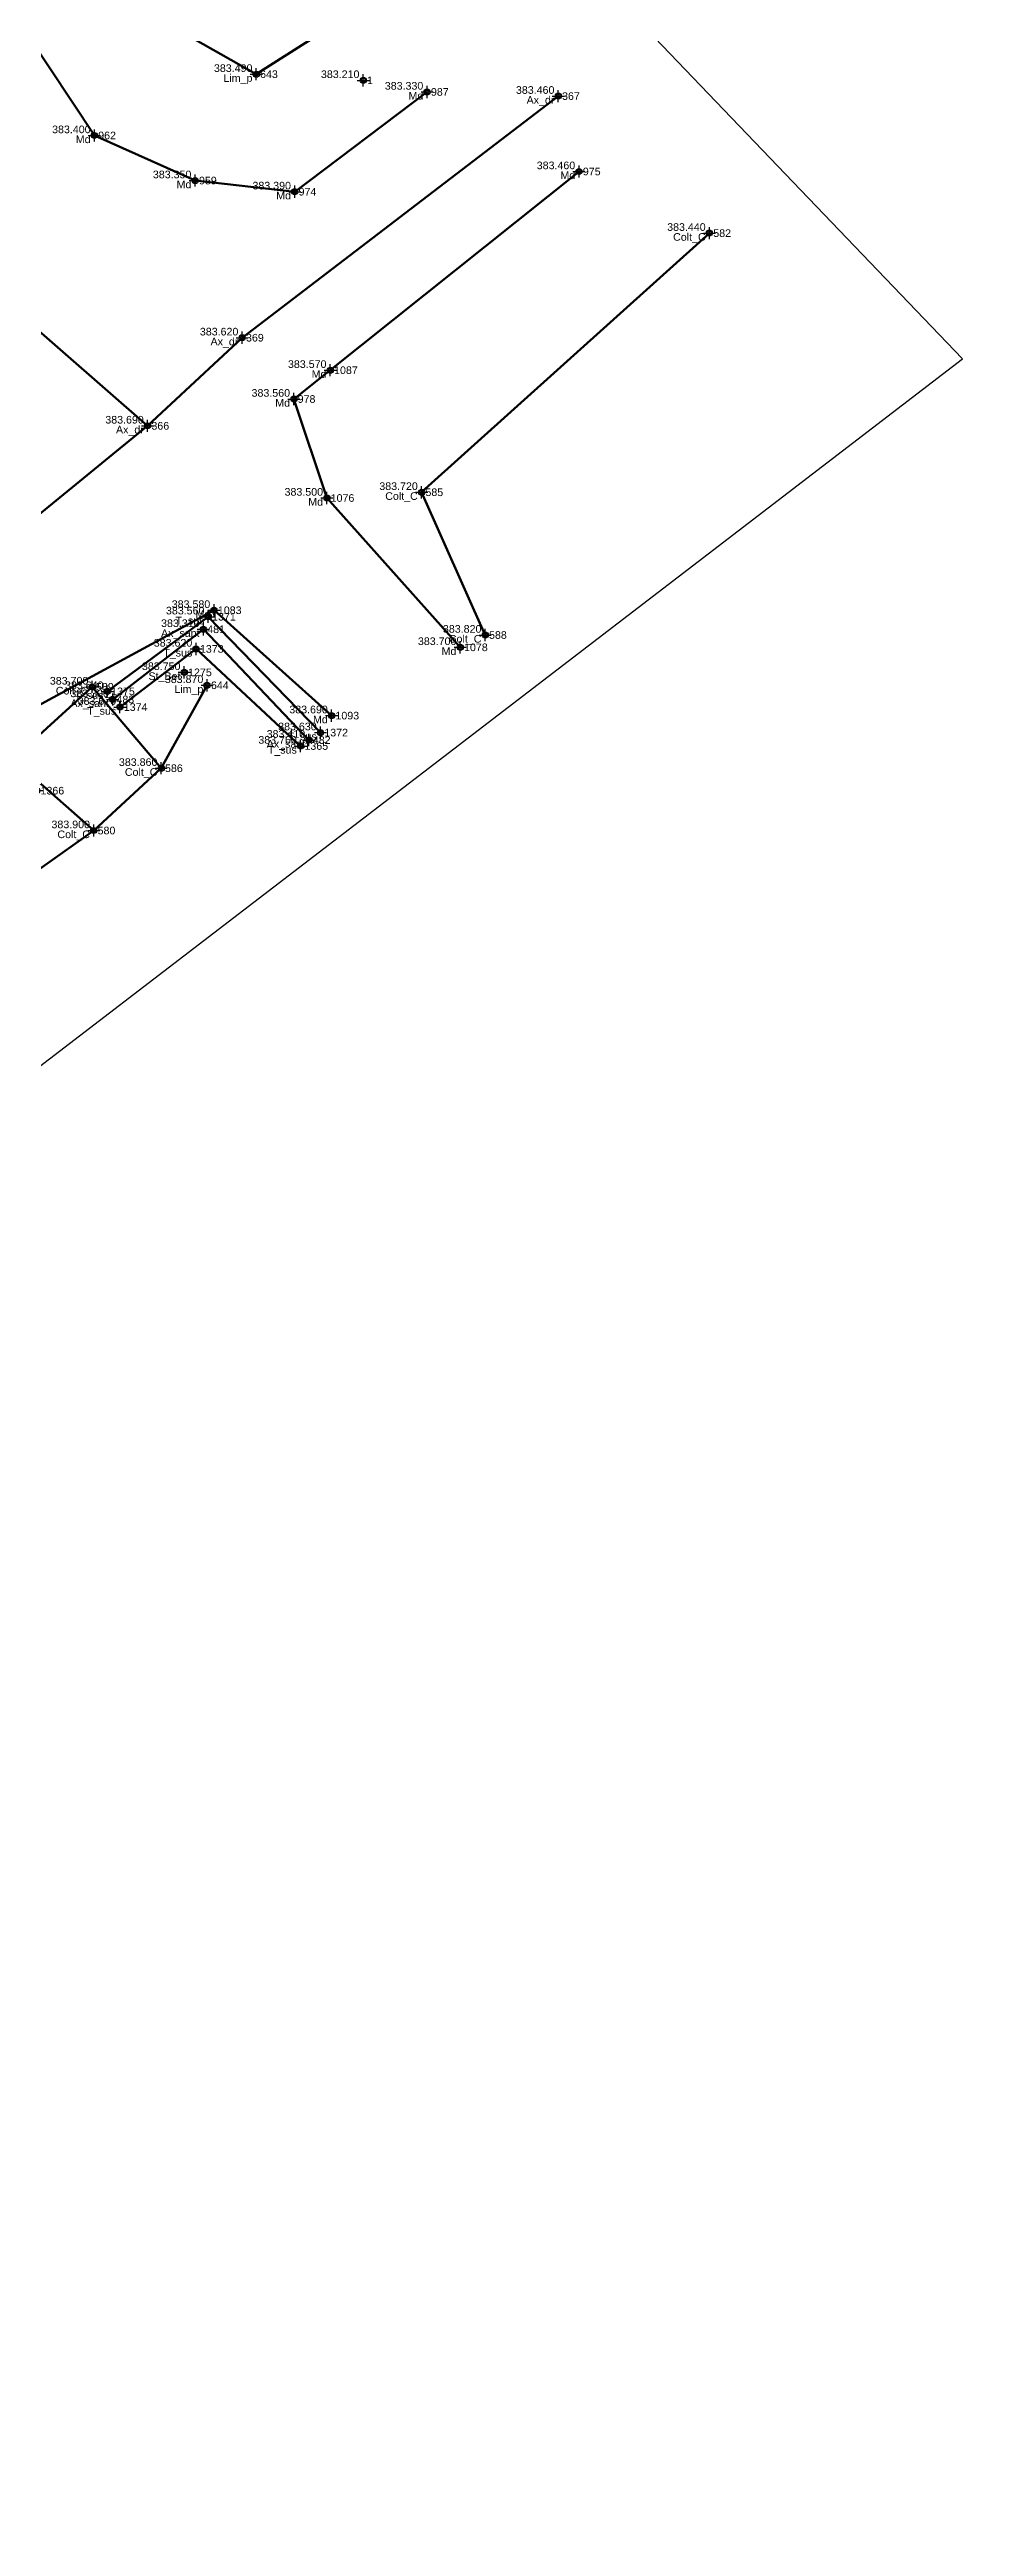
# Model space of a CAD drawing. Extents: x 396921 to 401273, y 555385 to 556691.
# Drawn here: x 401243.2 to 401273.1, y 556286.2 to 556367.4 of the extents above; entities that cross this region are included whole.
import ezdxf
from ezdxf.enums import TextEntityAlignment as Align

# ---------------------------------------------------------------- set-up
doc = ezdxf.new("R2010")
doc.units = 0
doc.header["$PDMODE"] = 34
doc.header["$PDSIZE"] = 0.2
for name, color, linetype in [('Boundary', 30, 'Continuous'), ('TOPO_CERC', 1, 'Continuous'), ('TOPO_CODE', 7, 'Continuous'), ('TOPO_ELEVATION', 7, 'Continuous'), ('TOPO_POINT_ID', 7, 'Continuous'), ('TOPO_POINTS', 7, 'Continuous'), ('TOPO_SYMBOL', 1, 'Continuous')]:
    doc.layers.add(name, color=color, linetype=linetype)
doc.layers.add('RO-LINES-LIN', color=7, linetype='Continuous', lineweight=25)
doc.styles.get("Standard").update_dxf_attribs({"font": 'arial.ttf'})

# ---------------------------------------------------------------- blocks, each defined once
blk = doc.blocks.new('PUNCTOPO')
at = {"layer": 'TOPO_CERC'}
blk.add_circle((0, 0), 0.25, dxfattribs=at)
at = {"layer": 'TOPO_SYMBOL'}
blk.add_point((0, 0), dxfattribs=at)

msp = doc.modelspace()

# ---------------------------------------------------------------- linework, layer by layer
at = {"layer": 'Boundary'}
msp.add_lwpolyline([(401151.531, 556238.095), (401199.518, 556296.225), (401208.504, 556292.043), (401222.442, 556298.757), (401217.992, 556315.021), (401273.141, 556357.297), (401255.219, 556376.018), (401245.835, 556386.323), (401236.195, 556378.584), (401211.811, 556404.268), (401201.487, 556393.032), (401214.641, 556373.423), (401203.161, 556344.231), (401187.604, 556316.352), (401175.09, 556295.456), (401169.171, 556289.109), (401165.846, 556283.138)], dxfattribs=at)
at = {"layer": 'RO-LINES-LIN', "lineweight": 100}
for points in [[(401246.421, 556355.104, 383.69), (401225.761, 556373.156, 383.79), (401207.607, 556396.767, 384.01)], [(401255.586, 556366.053, 383.33), (401251.247, 556362.781, 383.39), (401247.981, 556363.147, 383.35), (401244.676, 556364.625, 383.4), (401242.478, 556367.939, 383.45), (401243.23, 556373.719, 383.41)], [(401243.687, 556370.206, 383.57), (401249.983, 556366.634, 383.49), (401254.683, 556369.633, 383.65)], [(401259.886, 556365.916, 383.46), (401249.522, 556357.993, 383.62), (401246.421, 556355.104, 383.69), (401229.508, 556341.287, 383.84), (401216.236, 556329.606, 384.01), (401203.299, 556320.181, 384.05)], [(401260.568, 556363.444, 383.46), (401252.411, 556356.928, 383.57), (401251.217, 556355.983, 383.56), (401252.299, 556352.738, 383.5), (401256.672, 556347.841, 383.7)], [(401257.492, 556348.245, 383.82), (401255.406, 556352.926, 383.72), (401264.845, 556361.423, 383.44)], [(401252.455, 556345.602, 383.69), (401248.6, 556349.056, 383.58), (401230.962, 556339.494, 383.86), (401219.29, 556329.226, 383.94), (401215.475, 556325.906, 383.99), (401210.945, 556322.054, 384.06), (401207.831, 556315.344, 384.1), (401209.936, 556308.653, 384.4), (401212.798, 556299.232, 384.51)], [(401252.09, 556345.045, 383.63), (401248.41, 556348.845, 383.56), (401245.1, 556346.397, 383.64)], [(401251.712, 556344.801, 383.41), (401248.25, 556348.432, 383.31), (401245.276, 556346.132, 383.3)], [(401245.515, 556345.881, 383.67), (401248.011, 556347.789, 383.62), (401251.439, 556344.605, 383.76)], [(401246.867, 556343.877, 383.86), (401244.603, 556346.545, 383.7), (401242.003, 556344.171, 383.74), (401244.656, 556341.834, 383.9)], [(401246.867, 556343.877, 383.86), (401246.867, 556343.877, 383.86), (401246.867, 556343.877, 383.86), (401248.373, 556346.596, 383.87)], [(401246.867, 556343.877, 383.86), (401244.656, 556341.834, 383.9)], [(401238.89, 556337.75, 383.79), (401244.654, 556341.832, 383.9)]]:
    msp.add_polyline3d(points, dxfattribs=at)

# ---------------------------------------------------------------- block references
at = {"layer": 'TOPO_POINTS'}
ref = msp.add_blockref('PUNCTOPO', (401249.983, 556366.634, 383.49), dxfattribs=dict(at, xscale=0.25, yscale=0.25, zscale=0.25))
ref.add_attrib('POINT', '643', dxfattribs={"layer": 'TOPO_POINT_ID', "height": 0.25}).set_placement((401250.108, 556366.634, 383.49), align=Align.MIDDLE_LEFT)
ref.add_attrib('ELEVATION', '383.490', dxfattribs={"layer": 'TOPO_ELEVATION', "height": 0.25}).set_placement((401249.858, 556366.634, 383.49), align=Align.BOTTOM_RIGHT)
ref.add_attrib('CODE', 'Lim_p', dxfattribs={"layer": 'TOPO_CODE', "height": 0.25}).set_placement((401249.858, 556366.634, 383.49), align=Align.TOP_RIGHT)
ref = msp.add_blockref('PUNCTOPO', (401253.492, 556366.433, 383.21), dxfattribs=dict(at, xscale=0.25, yscale=0.25, zscale=0.25))
ref.add_attrib('POINT', '1', dxfattribs={"layer": 'TOPO_POINT_ID', "height": 0.25}).set_placement((401253.617, 556366.433, 383.21), align=Align.MIDDLE_LEFT)
ref.add_attrib('ELEVATION', '383.210', dxfattribs={"layer": 'TOPO_ELEVATION', "height": 0.25}).set_placement((401253.367, 556366.433, 383.21), align=Align.BOTTOM_RIGHT)
ref = msp.add_blockref('PUNCTOPO', (401255.586, 556366.053, 383.33), dxfattribs=dict(at, xscale=0.25, yscale=0.25, zscale=0.25))
ref.add_attrib('POINT', '987', dxfattribs={"layer": 'TOPO_POINT_ID', "height": 0.25}).set_placement((401255.711, 556366.053, 383.33), align=Align.MIDDLE_LEFT)
ref.add_attrib('ELEVATION', '383.330', dxfattribs={"layer": 'TOPO_ELEVATION', "height": 0.25}).set_placement((401255.461, 556366.053, 383.33), align=Align.BOTTOM_RIGHT)
ref.add_attrib('CODE', 'Md', dxfattribs={"layer": 'TOPO_CODE', "height": 0.25}).set_placement((401255.461, 556366.053, 383.33), align=Align.TOP_RIGHT)
ref = msp.add_blockref('PUNCTOPO', (401259.886, 556365.916, 383.46), dxfattribs=dict(at, xscale=0.25, yscale=0.25, zscale=0.25))
ref.add_attrib('POINT', '367', dxfattribs={"layer": 'TOPO_POINT_ID', "height": 0.25}).set_placement((401260.011, 556365.916, 383.46), align=Align.MIDDLE_LEFT)
ref.add_attrib('ELEVATION', '383.460', dxfattribs={"layer": 'TOPO_ELEVATION', "height": 0.25}).set_placement((401259.761, 556365.916, 383.46), align=Align.BOTTOM_RIGHT)
ref.add_attrib('CODE', 'Ax_dr', dxfattribs={"layer": 'TOPO_CODE', "height": 0.25}).set_placement((401259.761, 556365.916, 383.46), align=Align.TOP_RIGHT)
ref = msp.add_blockref('PUNCTOPO', (401244.676, 556364.625, 383.4), dxfattribs=dict(at, xscale=0.25, yscale=0.25, zscale=0.25))
ref.add_attrib('POINT', '962', dxfattribs={"layer": 'TOPO_POINT_ID', "height": 0.25}).set_placement((401244.801, 556364.625, 383.4), align=Align.MIDDLE_LEFT)
ref.add_attrib('ELEVATION', '383.400', dxfattribs={"layer": 'TOPO_ELEVATION', "height": 0.25}).set_placement((401244.551, 556364.625, 383.4), align=Align.BOTTOM_RIGHT)
ref.add_attrib('CODE', 'Md', dxfattribs={"layer": 'TOPO_CODE', "height": 0.25}).set_placement((401244.551, 556364.625, 383.4), align=Align.TOP_RIGHT)
ref = msp.add_blockref('PUNCTOPO', (401260.568, 556363.444, 383.46), dxfattribs=dict(at, xscale=0.25, yscale=0.25, zscale=0.25))
ref.add_attrib('POINT', '975', dxfattribs={"layer": 'TOPO_POINT_ID', "height": 0.25}).set_placement((401260.693, 556363.444, 383.46), align=Align.MIDDLE_LEFT)
ref.add_attrib('ELEVATION', '383.460', dxfattribs={"layer": 'TOPO_ELEVATION', "height": 0.25}).set_placement((401260.443, 556363.444, 383.46), align=Align.BOTTOM_RIGHT)
ref.add_attrib('CODE', 'Md', dxfattribs={"layer": 'TOPO_CODE', "height": 0.25}).set_placement((401260.443, 556363.444, 383.46), align=Align.TOP_RIGHT)
ref = msp.add_blockref('PUNCTOPO', (401247.981, 556363.147, 383.35), dxfattribs=dict(at, xscale=0.25, yscale=0.25, zscale=0.25))
ref.add_attrib('POINT', '959', dxfattribs={"layer": 'TOPO_POINT_ID', "height": 0.25}).set_placement((401248.106, 556363.147, 383.35), align=Align.MIDDLE_LEFT)
ref.add_attrib('ELEVATION', '383.350', dxfattribs={"layer": 'TOPO_ELEVATION', "height": 0.25}).set_placement((401247.856, 556363.147, 383.35), align=Align.BOTTOM_RIGHT)
ref.add_attrib('CODE', 'Md', dxfattribs={"layer": 'TOPO_CODE', "height": 0.25}).set_placement((401247.856, 556363.147, 383.35), align=Align.TOP_RIGHT)
ref = msp.add_blockref('PUNCTOPO', (401251.247, 556362.781, 383.39), dxfattribs=dict(at, xscale=0.25, yscale=0.25, zscale=0.25))
ref.add_attrib('POINT', '974', dxfattribs={"layer": 'TOPO_POINT_ID', "height": 0.25}).set_placement((401251.372, 556362.781, 383.39), align=Align.MIDDLE_LEFT)
ref.add_attrib('ELEVATION', '383.390', dxfattribs={"layer": 'TOPO_ELEVATION', "height": 0.25}).set_placement((401251.122, 556362.781, 383.39), align=Align.BOTTOM_RIGHT)
ref.add_attrib('CODE', 'Md', dxfattribs={"layer": 'TOPO_CODE', "height": 0.25}).set_placement((401251.122, 556362.781, 383.39), align=Align.TOP_RIGHT)
ref = msp.add_blockref('PUNCTOPO', (401264.845, 556361.423, 383.44), dxfattribs=dict(at, xscale=0.25, yscale=0.25, zscale=0.25))
ref.add_attrib('POINT', '582', dxfattribs={"layer": 'TOPO_POINT_ID', "height": 0.25}).set_placement((401264.97, 556361.423, 383.44), align=Align.MIDDLE_LEFT)
ref.add_attrib('ELEVATION', '383.440', dxfattribs={"layer": 'TOPO_ELEVATION', "height": 0.25}).set_placement((401264.72, 556361.423, 383.44), align=Align.BOTTOM_RIGHT)
ref.add_attrib('CODE', 'Colt_C', dxfattribs={"layer": 'TOPO_CODE', "height": 0.25}).set_placement((401264.72, 556361.423, 383.44), align=Align.TOP_RIGHT)
ref = msp.add_blockref('PUNCTOPO', (401249.522, 556357.993, 383.62), dxfattribs=dict(at, xscale=0.25, yscale=0.25, zscale=0.25))
ref.add_attrib('POINT', '369', dxfattribs={"layer": 'TOPO_POINT_ID', "height": 0.25}).set_placement((401249.647, 556357.993, 383.62), align=Align.MIDDLE_LEFT)
ref.add_attrib('ELEVATION', '383.620', dxfattribs={"layer": 'TOPO_ELEVATION', "height": 0.25}).set_placement((401249.397, 556357.993, 383.62), align=Align.BOTTOM_RIGHT)
ref.add_attrib('CODE', 'Ax_dr', dxfattribs={"layer": 'TOPO_CODE', "height": 0.25}).set_placement((401249.397, 556357.993, 383.62), align=Align.TOP_RIGHT)
ref = msp.add_blockref('PUNCTOPO', (401252.411, 556356.928, 383.57), dxfattribs=dict(at, xscale=0.25, yscale=0.25, zscale=0.25))
ref.add_attrib('POINT', '1087', dxfattribs={"layer": 'TOPO_POINT_ID', "height": 0.25}).set_placement((401252.536, 556356.928, 383.57), align=Align.MIDDLE_LEFT)
ref.add_attrib('ELEVATION', '383.570', dxfattribs={"layer": 'TOPO_ELEVATION', "height": 0.25}).set_placement((401252.286, 556356.928, 383.57), align=Align.BOTTOM_RIGHT)
ref.add_attrib('CODE', 'Md', dxfattribs={"layer": 'TOPO_CODE', "height": 0.25}).set_placement((401252.286, 556356.928, 383.57), align=Align.TOP_RIGHT)
ref = msp.add_blockref('PUNCTOPO', (401251.217, 556355.983, 383.56), dxfattribs=dict(at, xscale=0.25, yscale=0.25, zscale=0.25))
ref.add_attrib('POINT', '978', dxfattribs={"layer": 'TOPO_POINT_ID', "height": 0.25}).set_placement((401251.342, 556355.983, 383.56), align=Align.MIDDLE_LEFT)
ref.add_attrib('ELEVATION', '383.560', dxfattribs={"layer": 'TOPO_ELEVATION', "height": 0.25}).set_placement((401251.092, 556355.983, 383.56), align=Align.BOTTOM_RIGHT)
ref.add_attrib('CODE', 'Md', dxfattribs={"layer": 'TOPO_CODE', "height": 0.25}).set_placement((401251.092, 556355.983, 383.56), align=Align.TOP_RIGHT)
ref = msp.add_blockref('PUNCTOPO', (401246.421, 556355.104, 383.69), dxfattribs=dict(at, xscale=0.25, yscale=0.25, zscale=0.25))
ref.add_attrib('POINT', '366', dxfattribs={"layer": 'TOPO_POINT_ID', "height": 0.25}).set_placement((401246.546, 556355.104, 383.69), align=Align.MIDDLE_LEFT)
ref.add_attrib('ELEVATION', '383.690', dxfattribs={"layer": 'TOPO_ELEVATION', "height": 0.25}).set_placement((401246.296, 556355.104, 383.69), align=Align.BOTTOM_RIGHT)
ref.add_attrib('CODE', 'Ax_dr', dxfattribs={"layer": 'TOPO_CODE', "height": 0.25}).set_placement((401246.296, 556355.104, 383.69), align=Align.TOP_RIGHT)
ref = msp.add_blockref('PUNCTOPO', (401255.406, 556352.926, 383.72), dxfattribs=dict(at, xscale=0.25, yscale=0.25, zscale=0.25))
ref.add_attrib('POINT', '585', dxfattribs={"layer": 'TOPO_POINT_ID', "height": 0.25}).set_placement((401255.531, 556352.926, 383.72), align=Align.MIDDLE_LEFT)
ref.add_attrib('ELEVATION', '383.720', dxfattribs={"layer": 'TOPO_ELEVATION', "height": 0.25}).set_placement((401255.281, 556352.926, 383.72), align=Align.BOTTOM_RIGHT)
ref.add_attrib('CODE', 'Colt_C', dxfattribs={"layer": 'TOPO_CODE', "height": 0.25}).set_placement((401255.281, 556352.926, 383.72), align=Align.TOP_RIGHT)
ref = msp.add_blockref('PUNCTOPO', (401252.299, 556352.738, 383.5), dxfattribs=dict(at, xscale=0.25, yscale=0.25, zscale=0.25))
ref.add_attrib('POINT', '1076', dxfattribs={"layer": 'TOPO_POINT_ID', "height": 0.25}).set_placement((401252.424, 556352.738, 383.5), align=Align.MIDDLE_LEFT)
ref.add_attrib('ELEVATION', '383.500', dxfattribs={"layer": 'TOPO_ELEVATION', "height": 0.25}).set_placement((401252.174, 556352.738, 383.5), align=Align.BOTTOM_RIGHT)
ref.add_attrib('CODE', 'Md', dxfattribs={"layer": 'TOPO_CODE', "height": 0.25}).set_placement((401252.174, 556352.738, 383.5), align=Align.TOP_RIGHT)
ref = msp.add_blockref('PUNCTOPO', (401248.41, 556348.845, 383.56), dxfattribs=dict(at, xscale=0.25, yscale=0.25, zscale=0.25))
ref.add_attrib('POINT', '1371', dxfattribs={"layer": 'TOPO_POINT_ID', "height": 0.25}).set_placement((401248.535, 556348.845, 383.56), align=Align.MIDDLE_LEFT)
ref.add_attrib('ELEVATION', '383.560', dxfattribs={"layer": 'TOPO_ELEVATION', "height": 0.25}).set_placement((401248.285, 556348.845, 383.56), align=Align.BOTTOM_RIGHT)
ref.add_attrib('CODE', 'T_sus', dxfattribs={"layer": 'TOPO_CODE', "height": 0.25}).set_placement((401248.285, 556348.845, 383.56), align=Align.TOP_RIGHT)
ref = msp.add_blockref('PUNCTOPO', (401248.6, 556349.056, 383.58), dxfattribs=dict(at, xscale=0.25, yscale=0.25, zscale=0.25))
ref.add_attrib('POINT', '1083', dxfattribs={"layer": 'TOPO_POINT_ID', "height": 0.25}).set_placement((401248.725, 556349.056, 383.58), align=Align.MIDDLE_LEFT)
ref.add_attrib('ELEVATION', '383.580', dxfattribs={"layer": 'TOPO_ELEVATION', "height": 0.25}).set_placement((401248.475, 556349.056, 383.58), align=Align.BOTTOM_RIGHT)
ref.add_attrib('CODE', 'Md', dxfattribs={"layer": 'TOPO_CODE', "height": 0.25}).set_placement((401248.475, 556349.056, 383.58), align=Align.TOP_RIGHT)
ref = msp.add_blockref('PUNCTOPO', (401248.25, 556348.432, 383.31), dxfattribs=dict(at, xscale=0.25, yscale=0.25, zscale=0.25))
ref.add_attrib('POINT', '481', dxfattribs={"layer": 'TOPO_POINT_ID', "height": 0.25}).set_placement((401248.375, 556348.432, 383.31), align=Align.MIDDLE_LEFT)
ref.add_attrib('ELEVATION', '383.310', dxfattribs={"layer": 'TOPO_ELEVATION', "height": 0.25}).set_placement((401248.125, 556348.432, 383.31), align=Align.BOTTOM_RIGHT)
ref.add_attrib('CODE', 'Ax_sant', dxfattribs={"layer": 'TOPO_CODE', "height": 0.25}).set_placement((401248.125, 556348.432, 383.31), align=Align.TOP_RIGHT)
ref = msp.add_blockref('PUNCTOPO', (401257.492, 556348.245, 383.82), dxfattribs=dict(at, xscale=0.25, yscale=0.25, zscale=0.25))
ref.add_attrib('POINT', '588', dxfattribs={"layer": 'TOPO_POINT_ID', "height": 0.25}).set_placement((401257.617, 556348.245, 383.82), align=Align.MIDDLE_LEFT)
ref.add_attrib('ELEVATION', '383.820', dxfattribs={"layer": 'TOPO_ELEVATION', "height": 0.25}).set_placement((401257.367, 556348.245, 383.82), align=Align.BOTTOM_RIGHT)
ref.add_attrib('CODE', 'Colt_C', dxfattribs={"layer": 'TOPO_CODE', "height": 0.25}).set_placement((401257.367, 556348.245, 383.82), align=Align.TOP_RIGHT)
ref = msp.add_blockref('PUNCTOPO', (401248.011, 556347.789, 383.62), dxfattribs=dict(at, xscale=0.25, yscale=0.25, zscale=0.25))
ref.add_attrib('POINT', '1373', dxfattribs={"layer": 'TOPO_POINT_ID', "height": 0.25}).set_placement((401248.136, 556347.789, 383.62), align=Align.MIDDLE_LEFT)
ref.add_attrib('ELEVATION', '383.620', dxfattribs={"layer": 'TOPO_ELEVATION', "height": 0.25}).set_placement((401247.886, 556347.789, 383.62), align=Align.BOTTOM_RIGHT)
ref.add_attrib('CODE', 'T_sus', dxfattribs={"layer": 'TOPO_CODE', "height": 0.25}).set_placement((401247.886, 556347.789, 383.62), align=Align.TOP_RIGHT)
ref = msp.add_blockref('PUNCTOPO', (401256.672, 556347.841, 383.7), dxfattribs=dict(at, xscale=0.25, yscale=0.25, zscale=0.25))
ref.add_attrib('POINT', '1078', dxfattribs={"layer": 'TOPO_POINT_ID', "height": 0.25}).set_placement((401256.797, 556347.841, 383.7), align=Align.MIDDLE_LEFT)
ref.add_attrib('ELEVATION', '383.700', dxfattribs={"layer": 'TOPO_ELEVATION', "height": 0.25}).set_placement((401256.547, 556347.841, 383.7), align=Align.BOTTOM_RIGHT)
ref.add_attrib('CODE', 'Md', dxfattribs={"layer": 'TOPO_CODE', "height": 0.25}).set_placement((401256.547, 556347.841, 383.7), align=Align.TOP_RIGHT)
ref = msp.add_blockref('PUNCTOPO', (401244.603, 556346.545, 383.7), dxfattribs=dict(at, xscale=0.25, yscale=0.25, zscale=0.25))
ref.add_attrib('POINT', '589', dxfattribs={"layer": 'TOPO_POINT_ID', "height": 0.25}).set_placement((401244.728, 556346.545, 383.7), align=Align.MIDDLE_LEFT)
ref.add_attrib('ELEVATION', '383.700', dxfattribs={"layer": 'TOPO_ELEVATION', "height": 0.25}).set_placement((401244.478, 556346.545, 383.7), align=Align.BOTTOM_RIGHT)
ref.add_attrib('CODE', 'Colt_C', dxfattribs={"layer": 'TOPO_CODE', "height": 0.25}).set_placement((401244.478, 556346.545, 383.7), align=Align.TOP_RIGHT)
ref = msp.add_blockref('PUNCTOPO', (401245.1, 556346.397, 383.64), dxfattribs=dict(at, xscale=0.25, yscale=0.25, zscale=0.25))
ref.add_attrib('POINT', '1375', dxfattribs={"layer": 'TOPO_POINT_ID', "height": 0.25}).set_placement((401245.225, 556346.397, 383.64), align=Align.MIDDLE_LEFT)
ref.add_attrib('ELEVATION', '383.640', dxfattribs={"layer": 'TOPO_ELEVATION', "height": 0.25}).set_placement((401244.975, 556346.397, 383.64), align=Align.BOTTOM_RIGHT)
ref.add_attrib('CODE', 'T_sus', dxfattribs={"layer": 'TOPO_CODE', "height": 0.25}).set_placement((401244.975, 556346.397, 383.64), align=Align.TOP_RIGHT)
ref = msp.add_blockref('PUNCTOPO', (401247.623, 556347.021, 383.75), dxfattribs=dict(at, xscale=0.25, yscale=0.25, zscale=0.25))
ref.add_attrib('POINT', '1275', dxfattribs={"layer": 'TOPO_POINT_ID', "height": 0.25}).set_placement((401247.748, 556347.021, 383.75), align=Align.MIDDLE_LEFT)
ref.add_attrib('ELEVATION', '383.750', dxfattribs={"layer": 'TOPO_ELEVATION', "height": 0.25}).set_placement((401247.498, 556347.021, 383.75), align=Align.BOTTOM_RIGHT)
ref.add_attrib('CODE', 'St_Bet', dxfattribs={"layer": 'TOPO_CODE', "height": 0.25}).set_placement((401247.498, 556347.021, 383.75), align=Align.TOP_RIGHT)
ref = msp.add_blockref('PUNCTOPO', (401248.373, 556346.596, 383.87), dxfattribs=dict(at, xscale=0.25, yscale=0.25, zscale=0.25))
ref.add_attrib('POINT', '644', dxfattribs={"layer": 'TOPO_POINT_ID', "height": 0.25}).set_placement((401248.498, 556346.596, 383.87), align=Align.MIDDLE_LEFT)
ref.add_attrib('ELEVATION', '383.870', dxfattribs={"layer": 'TOPO_ELEVATION', "height": 0.25}).set_placement((401248.248, 556346.596, 383.87), align=Align.BOTTOM_RIGHT)
ref.add_attrib('CODE', 'Lim_p', dxfattribs={"layer": 'TOPO_CODE', "height": 0.25}).set_placement((401248.248, 556346.596, 383.87), align=Align.TOP_RIGHT)
ref = msp.add_blockref('PUNCTOPO', (401245.276, 556346.132, 383.3), dxfattribs=dict(at, xscale=0.25, yscale=0.25, zscale=0.25))
ref.add_attrib('POINT', '483', dxfattribs={"layer": 'TOPO_POINT_ID', "height": 0.25}).set_placement((401245.401, 556346.132, 383.3), align=Align.MIDDLE_LEFT)
ref.add_attrib('ELEVATION', '383.300', dxfattribs={"layer": 'TOPO_ELEVATION', "height": 0.25}).set_placement((401245.151, 556346.132, 383.3), align=Align.BOTTOM_RIGHT)
ref.add_attrib('CODE', 'Ax_sant', dxfattribs={"layer": 'TOPO_CODE', "height": 0.25}).set_placement((401245.151, 556346.132, 383.3), align=Align.TOP_RIGHT)
ref = msp.add_blockref('PUNCTOPO', (401245.515, 556345.881, 383.67), dxfattribs=dict(at, xscale=0.25, yscale=0.25, zscale=0.25))
ref.add_attrib('POINT', '1374', dxfattribs={"layer": 'TOPO_POINT_ID', "height": 0.25}).set_placement((401245.64, 556345.881, 383.67), align=Align.MIDDLE_LEFT)
ref.add_attrib('ELEVATION', '383.670', dxfattribs={"layer": 'TOPO_ELEVATION', "height": 0.25}).set_placement((401245.39, 556345.881, 383.67), align=Align.BOTTOM_RIGHT)
ref.add_attrib('CODE', 'T_sus', dxfattribs={"layer": 'TOPO_CODE', "height": 0.25}).set_placement((401245.39, 556345.881, 383.67), align=Align.TOP_RIGHT)
ref = msp.add_blockref('PUNCTOPO', (401252.455, 556345.602, 383.69), dxfattribs=dict(at, xscale=0.25, yscale=0.25, zscale=0.25))
ref.add_attrib('POINT', '1093', dxfattribs={"layer": 'TOPO_POINT_ID', "height": 0.25}).set_placement((401252.58, 556345.602, 383.69), align=Align.MIDDLE_LEFT)
ref.add_attrib('ELEVATION', '383.690', dxfattribs={"layer": 'TOPO_ELEVATION', "height": 0.25}).set_placement((401252.33, 556345.602, 383.69), align=Align.BOTTOM_RIGHT)
ref.add_attrib('CODE', 'Md', dxfattribs={"layer": 'TOPO_CODE', "height": 0.25}).set_placement((401252.33, 556345.602, 383.69), align=Align.TOP_RIGHT)
ref = msp.add_blockref('PUNCTOPO', (401251.712, 556344.801, 383.41), dxfattribs=dict(at, xscale=0.25, yscale=0.25, zscale=0.25))
ref.add_attrib('POINT', '482', dxfattribs={"layer": 'TOPO_POINT_ID', "height": 0.25}).set_placement((401251.837, 556344.801, 383.41), align=Align.MIDDLE_LEFT)
ref.add_attrib('ELEVATION', '383.410', dxfattribs={"layer": 'TOPO_ELEVATION', "height": 0.25}).set_placement((401251.587, 556344.801, 383.41), align=Align.BOTTOM_RIGHT)
ref.add_attrib('CODE', 'Ax_sant', dxfattribs={"layer": 'TOPO_CODE', "height": 0.25}).set_placement((401251.587, 556344.801, 383.41), align=Align.TOP_RIGHT)
ref = msp.add_blockref('PUNCTOPO', (401252.09, 556345.045, 383.63), dxfattribs=dict(at, xscale=0.25, yscale=0.25, zscale=0.25))
ref.add_attrib('POINT', '1372', dxfattribs={"layer": 'TOPO_POINT_ID', "height": 0.25}).set_placement((401252.215, 556345.045, 383.63), align=Align.MIDDLE_LEFT)
ref.add_attrib('ELEVATION', '383.630', dxfattribs={"layer": 'TOPO_ELEVATION', "height": 0.25}).set_placement((401251.965, 556345.045, 383.63), align=Align.BOTTOM_RIGHT)
ref.add_attrib('CODE', 'T_sus', dxfattribs={"layer": 'TOPO_CODE', "height": 0.25}).set_placement((401251.965, 556345.045, 383.63), align=Align.TOP_RIGHT)
ref = msp.add_blockref('PUNCTOPO', (401251.439, 556344.605, 383.76), dxfattribs=dict(at, xscale=0.25, yscale=0.25, zscale=0.25))
ref.add_attrib('POINT', '1365', dxfattribs={"layer": 'TOPO_POINT_ID', "height": 0.25}).set_placement((401251.564, 556344.605, 383.76), align=Align.MIDDLE_LEFT)
ref.add_attrib('ELEVATION', '383.760', dxfattribs={"layer": 'TOPO_ELEVATION', "height": 0.25}).set_placement((401251.314, 556344.605, 383.76), align=Align.BOTTOM_RIGHT)
ref.add_attrib('CODE', 'T_sus', dxfattribs={"layer": 'TOPO_CODE', "height": 0.25}).set_placement((401251.314, 556344.605, 383.76), align=Align.TOP_RIGHT)
ref = msp.add_blockref('PUNCTOPO', (401242.784, 556343.141, 383.69), dxfattribs=dict(at, xscale=0.25, yscale=0.25, zscale=0.25))
ref.add_attrib('POINT', '1366', dxfattribs={"layer": 'TOPO_POINT_ID', "height": 0.25}).set_placement((401242.909, 556343.141, 383.69), align=Align.MIDDLE_LEFT)
ref.add_attrib('ELEVATION', '383.690', dxfattribs={"layer": 'TOPO_ELEVATION', "height": 0.25}).set_placement((401242.659, 556343.141, 383.69), align=Align.BOTTOM_RIGHT)
ref.add_attrib('CODE', 'T_sus', dxfattribs={"layer": 'TOPO_CODE', "height": 0.25}).set_placement((401242.659, 556343.141, 383.69), align=Align.TOP_RIGHT)
ref = msp.add_blockref('PUNCTOPO', (401246.867, 556343.877, 383.86), dxfattribs=dict(at, xscale=0.25, yscale=0.25, zscale=0.25))
ref.add_attrib('POINT', '586', dxfattribs={"layer": 'TOPO_POINT_ID', "height": 0.25}).set_placement((401246.992, 556343.877, 383.86), align=Align.MIDDLE_LEFT)
ref.add_attrib('ELEVATION', '383.860', dxfattribs={"layer": 'TOPO_ELEVATION', "height": 0.25}).set_placement((401246.742, 556343.877, 383.86), align=Align.BOTTOM_RIGHT)
ref.add_attrib('CODE', 'Colt_C', dxfattribs={"layer": 'TOPO_CODE', "height": 0.25}).set_placement((401246.742, 556343.877, 383.86), align=Align.TOP_RIGHT)
ref = msp.add_blockref('PUNCTOPO', (401244.656, 556341.834, 383.9), dxfattribs=dict(at, xscale=0.25, yscale=0.25, zscale=0.25))
ref.add_attrib('POINT', '580', dxfattribs={"layer": 'TOPO_POINT_ID', "height": 0.25}).set_placement((401244.781, 556341.834, 383.9), align=Align.MIDDLE_LEFT)
ref.add_attrib('ELEVATION', '383.900', dxfattribs={"layer": 'TOPO_ELEVATION', "height": 0.25}).set_placement((401244.531, 556341.834, 383.9), align=Align.BOTTOM_RIGHT)
ref.add_attrib('CODE', 'Colt_C', dxfattribs={"layer": 'TOPO_CODE', "height": 0.25}).set_placement((401244.531, 556341.834, 383.9), align=Align.TOP_RIGHT)

doc.saveas('drawing.dxf')
